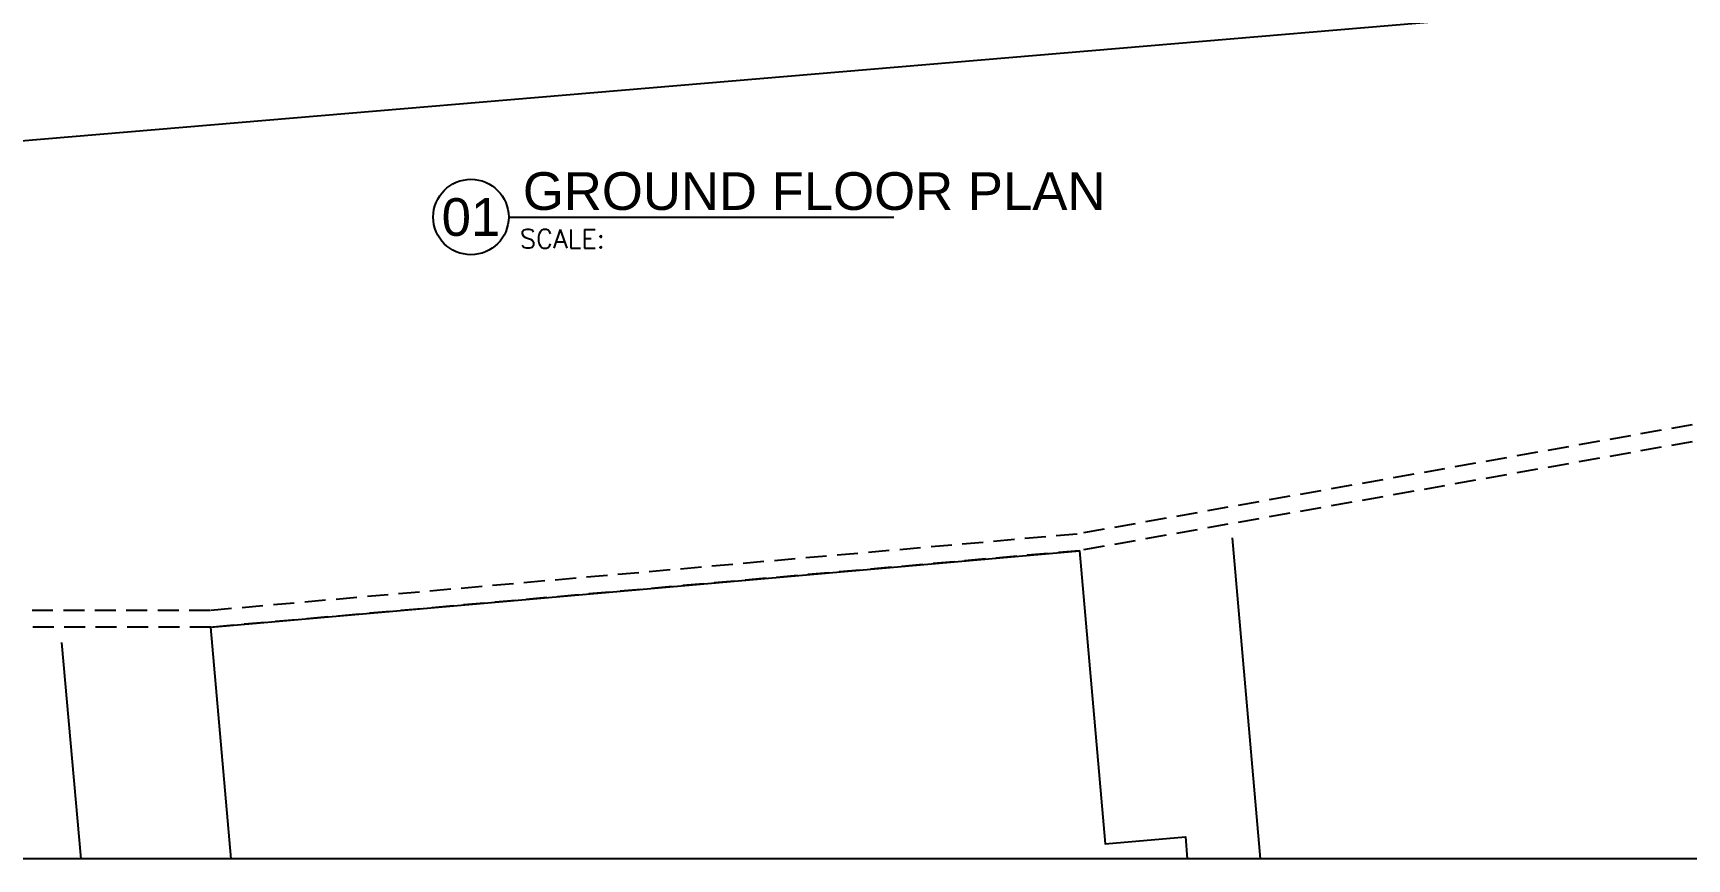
# Model space of a CAD drawing. Extents: x -32840 to 422982, y 280745 to 888746.
# Drawn here: x 221563 to 241291, y 425316 to 435166 of the extents above; entities that cross this region are included whole.
import ezdxf
from ezdxf.enums import TextEntityAlignment as Align

# ---------------------------------------------------------------- set-up
doc = ezdxf.new("R2010")
doc.units = 0
doc.header["$LTSCALE"] = 1000
doc.linetypes.add('HIDDEN', pattern=[0.375, 0.25, -0.125])
for name, color, linetype in [('a-base(ext)', 2, 'HIDDEN'), ('a-drive(base)', 22, 'Continuous'), ('a-outline', 7, 'Continuous'), ('A-Tag LVl', 2, 'Continuous')]:
    doc.layers.add(name, color=color, linetype=linetype)
doc.styles.add('Arial', font='arial.ttf')
doc.styles.add('ROMANS', font='romans.shx', dxfattribs={"width": 0.8})

# ---------------------------------------------------------------- blocks, each defined once
blk = doc.blocks.new('TAG-LABEL')
at = {"linetype": 'Continuous'}
blk.add_line((-65.32, 0), (-24.49, 0), dxfattribs=at)
blk.add_circle((-69.32, 0), 4, dxfattribs=at)
at = {"color": 6, "style": 'ROMANS'}
blk.add_text('SCALE:', height=2, dxfattribs=at).set_placement((-64.13, -3.31))
at = {"color": 6}
for tag, p, height, style in [('LABELNAME', (-63.82, 0.75), 4, 'Arial'), ('SCALE', (-52.05, -3.31), 2, 'ROMANS'), ('DES.LINE.01', (-63.94, -6.44), 2, 'ROMANS'), ('DES.LINE.02', (-63.94, -9.56), 2, 'ROMANS')]:
    blk.add_attdef(tag, p, '', height=height, dxfattribs=dict(at, style=style))
at = {"color": 6, "style": 'Arial'}
blk.add_attdef('88', text='', height=4, dxfattribs=at).set_placement((-69.32, 0), align=Align.MIDDLE_CENTER)

msp = doc.modelspace()

# ---------------------------------------------------------------- linework, layer by layer
msp.add_lwpolyline([(203615.8, 472889.3), (256492.7, 472889.3), (256492.7, 425315.5), (203615.8, 425315.5)], close=True)
at = {"layer": 'a-base(ext)'}
for points in [[(256492.7, 433184.3), (234017.4, 429190.5), (223675.1, 428278.8), (203615.8, 428278.8)], [(256492.7, 432981.1), (234043.7, 428992.1), (223683.9, 428078.8), (203615.8, 428078.8)]]:
    msp.add_lwpolyline(points, dxfattribs=at)
at = {"layer": 'a-drive(base)'}
for p, q in [((247609.9, 436092.4), (221367.2, 433873.9)), ((236202.7, 425315.5), (235868.8, 429145)), ((221900.9, 427897.7), (222131.4, 425315.5))]:
    msp.add_line(p, q, dxfattribs=at)
at = {"layer": 'a-outline'}
msp.add_lwpolyline([(223927.5, 425315.5), (223683.9, 428078.8), (223683.9, 428078.8), (223683.9, 428078.8), (234043.7, 428992.1), (234043.7, 428992.1), (234043.7, 428992.1), (234043.7, 428992.1), (234351.9, 425495.6), (235308.2, 425579.9), (235331.5, 425315.5)], dxfattribs=at)

# ---------------------------------------------------------------- block references
at = {"layer": 'A-Tag LVl'}
ref = msp.add_blockref('TAG-LABEL', (234584.8, 432972.2), dxfattribs=dict(at, xscale=112.5, yscale=112.5, zscale=112.5))
ref.add_attrib('88', '01', dxfattribs={"layer": '0', "color": 6, "height": 450, "style": 'Arial'}).set_placement((226786.4, 432972.2), align=Align.MIDDLE_CENTER)
ref.add_attrib('LABELNAME', 'GROUND FLOOR PLAN', (227405.1, 433056.6), dxfattribs={"layer": '0', "color": 6, "height": 450, "style": 'Arial'})

doc.saveas('drawing.dxf')
